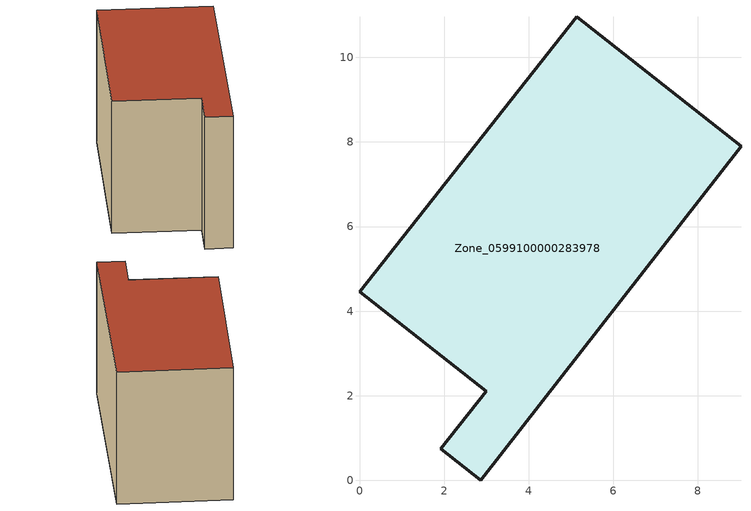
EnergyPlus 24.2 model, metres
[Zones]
Zone_0599100000283978
 floor ground (C_G): 1.92,0.75 2.99,2.1 0,4.46 5.14,10.96 9.02,7.9 2.87,0 z3.49
 wall outside (C_F): 2.99,2.1 1.92,0.75 2.87,0 9.02,7.9 5.14,10.96 0,4.46 2.99,2.1 z3.49:9.78
 roof outside (C_R): 5.14,10.96 0,4.46 2.99,2.1 1.92,0.75 2.87,0 9.02,7.9 z9.78
[BUILDING]
Pand.0599100000283978: North Axis=0; Terrain=City; Loads Convergence Tolerance Value=0.04; Temperature Convergence Tolerance Value=0.4; Solar Distribution=FullExterior; Maximum Number of Warmup Days=25; Minimum Number of Warmup Days=1
[Site:Location]
Rotterdam.The.Hague.AP_ZH_NLD Design_Conditions: Latitude=51.96; Longitude=4.45; Time Zone=1; Elevation=-4.5
[SITE:GROUNDTEMPERATURE:BUILDINGSURFACE]
18, 18, 18, 18, 18, 18, 18, 18, 18, 18, 18, 18
[MATERIAL] Thermal Absorptance=0.9; Solar Absorptance=0.7; Visible Absorptance=0.7
Name | Roughness | Thickness | Conductivity | Density | Specific Heat
G.TI.1946 | MediumSmooth | 0.15 | 1 | 540 | 1210
F.TI.1946 | Rough | 0.3 | 0.857143 | 1920 | 840
R.TI.1946 | MediumRough | 0.2 | 0.1 | 1500 | 1000
[CONSTRUCTION]
C_G: G.TI.1946
C_F: F.TI.1946
C_R: R.TI.1946
[ZONE]
Zone_0599100000283978: Type=1; Multiplier=1; Ceiling Height=Autocalculate; Volume=Autocalculate; Floor Area=autocalculate; Part of Total Floor Area=Yes
[ZONEINFILTRATION:DESIGNFLOWRATE]
Infil_Zone_0599100000283978: Zone or ZoneList or Space or SpaceList=Zone_0599100000283978; Schedule=AlwaysOn; Design Flow Rate Calculation Method=Flow/Area; Flow Rate per Floor Area=0.003; Constant Term Coefficient=1; Temperature Term Coefficient=0; Velocity Term Coefficient=0; Velocity Squared Term Coefficient=0
[HVACTEMPLATE:ZONE:IDEALLOADSAIRSYSTEM]
Zone_0599100000283978: Maximum Heating Supply Air Temperature=50; Minimum Cooling Supply Air Temperature=13; Maximum Heating Supply Air Humidity Ratio=0.0156; Minimum Cooling Supply Air Humidity Ratio=0.0077; Heating Limit=NoLimit; Cooling Limit=NoLimit; Dehumidification Control Type=ConstantSensibleHeatRatio; Cooling Sensible Heat Ratio=0.7; Dehumidification Setpoint=60; Humidification Control Type=None; Humidification Setpoint=30; Outdoor Air Method=None; Outdoor Air Flow Rate per Person=0.00944; Outdoor Air Flow Rate per Zone Floor Area=0; Outdoor Air Flow Rate per Zone=0; Demand Controlled Ventilation Type=None; Outdoor Air Economizer Type=NoEconomizer; Heat Recovery Type=None; Sensible Heat Recovery Effectiveness=0.7; Latent Heat Recovery Effectiveness=0.65
[ZONECONTROL:THERMOSTAT]
ThermostatControl_Zone_0599100000283978: Zone or ZoneList=Zone_0599100000283978; Control Type Schedule=DualSetpointControlType; Control 1=Thermostat_Zone_0599100000283978; Temperature Difference Between Cutout And Setpoint=0
[THERMOSTATSETPOINT:DUALSETPOINT]
Thermostat_Zone_0599100000283978: Heating Setpoint Temperature Schedule=HeatingSetpoint_Zone_0599100000283978; Cooling Setpoint Temperature Schedule=CoolingSetpoint_Zone_0599100000283978
[SCHEDULE:COMPACT]
HeatingSetpoint_Zone_0599100000283978: Through: 12/31, For: AllDays, Until: 24:00, 21
CoolingSetpoint_Zone_0599100000283978: Through: 12/31, For: AllDays, Until: 24:00, 24
DualSetpointControlType: Through: 12/31, For: AllDays, Until: 24:00, 4
AlwaysOn: Through: 12/31, For: AllDays, Until: 24:00, 1
